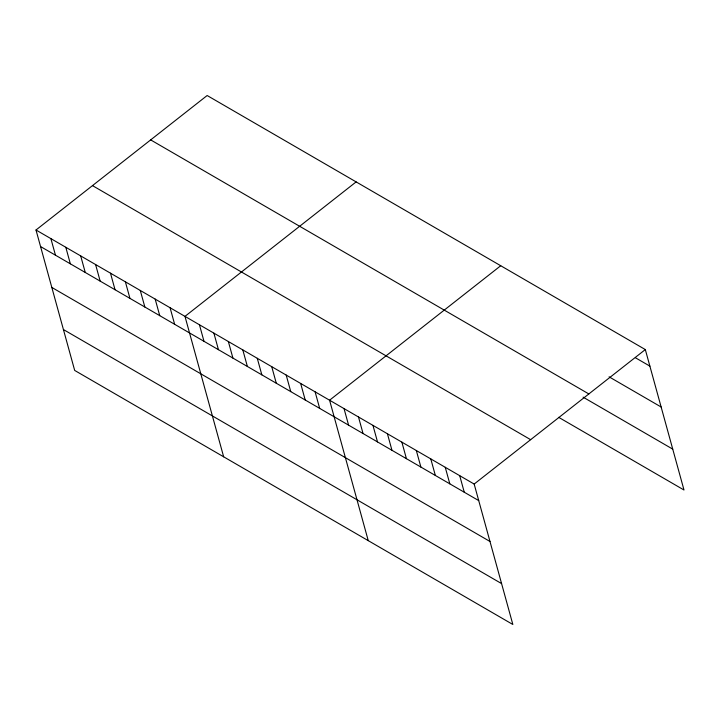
<?xml version="1.0" encoding="UTF-8"?>
<svg xmlns="http://www.w3.org/2000/svg" width="720" height="720" viewBox="0 0 720 720"><rect width="100%" height="100%" fill="white"/><g stroke="black" fill="none" stroke-linecap="round" stroke-linejoin="round"><path stroke-width="1.08" d="M36 229.995L474.165 484.056L512.847 624.483L74.682 370.431L36 229.995L207.153 95.517L645.318 349.569L684 490.005L558.684 417.339M356.13 181.899L184.977 316.377L223.659 456.804M500.724 265.734L329.571 400.212L368.253 540.639M474.165 484.056L645.318 349.569M635.418 357.75L649.881 366.129M609.084 376.83L661.14 407.007M150.669 139.896L588.843 393.948M583.092 397.143L672.741 449.127M92.484 185.616L530.649 439.677M40.563 246.555L478.728 500.607M51.822 287.433L489.987 541.485M63.423 329.553L501.588 583.605M459.711 475.668L464.265 492.228M445.248 467.28L449.811 483.84M430.785 458.901L435.348 475.461M416.331 450.513L420.885 467.073M401.868 442.134L406.431 458.685M387.414 433.746L391.968 450.306M372.951 425.367L377.514 441.918M358.488 416.979L363.051 433.539M344.034 408.6L348.588 425.151M315.108 391.833L319.671 408.384M300.654 383.445L305.217 400.005M286.191 375.066L290.754 391.617M271.737 366.678L276.291 383.238M257.274 358.299L261.837 374.85M242.811 349.911L247.374 366.471M228.357 341.532L232.911 358.083M213.894 333.144L218.457 349.704M199.44 324.756L203.994 341.316M170.082 307.737L174.636 324.297M155.178 299.097L159.741 315.657M140.283 290.466L144.846 307.017M125.388 281.826L129.942 298.386M110.484 273.186L115.047 289.746M95.589 264.546L100.152 281.106M80.694 255.915L85.257 272.466M65.799 247.275L70.353 263.826M50.895 238.635L55.458 255.195"/></g></svg>
